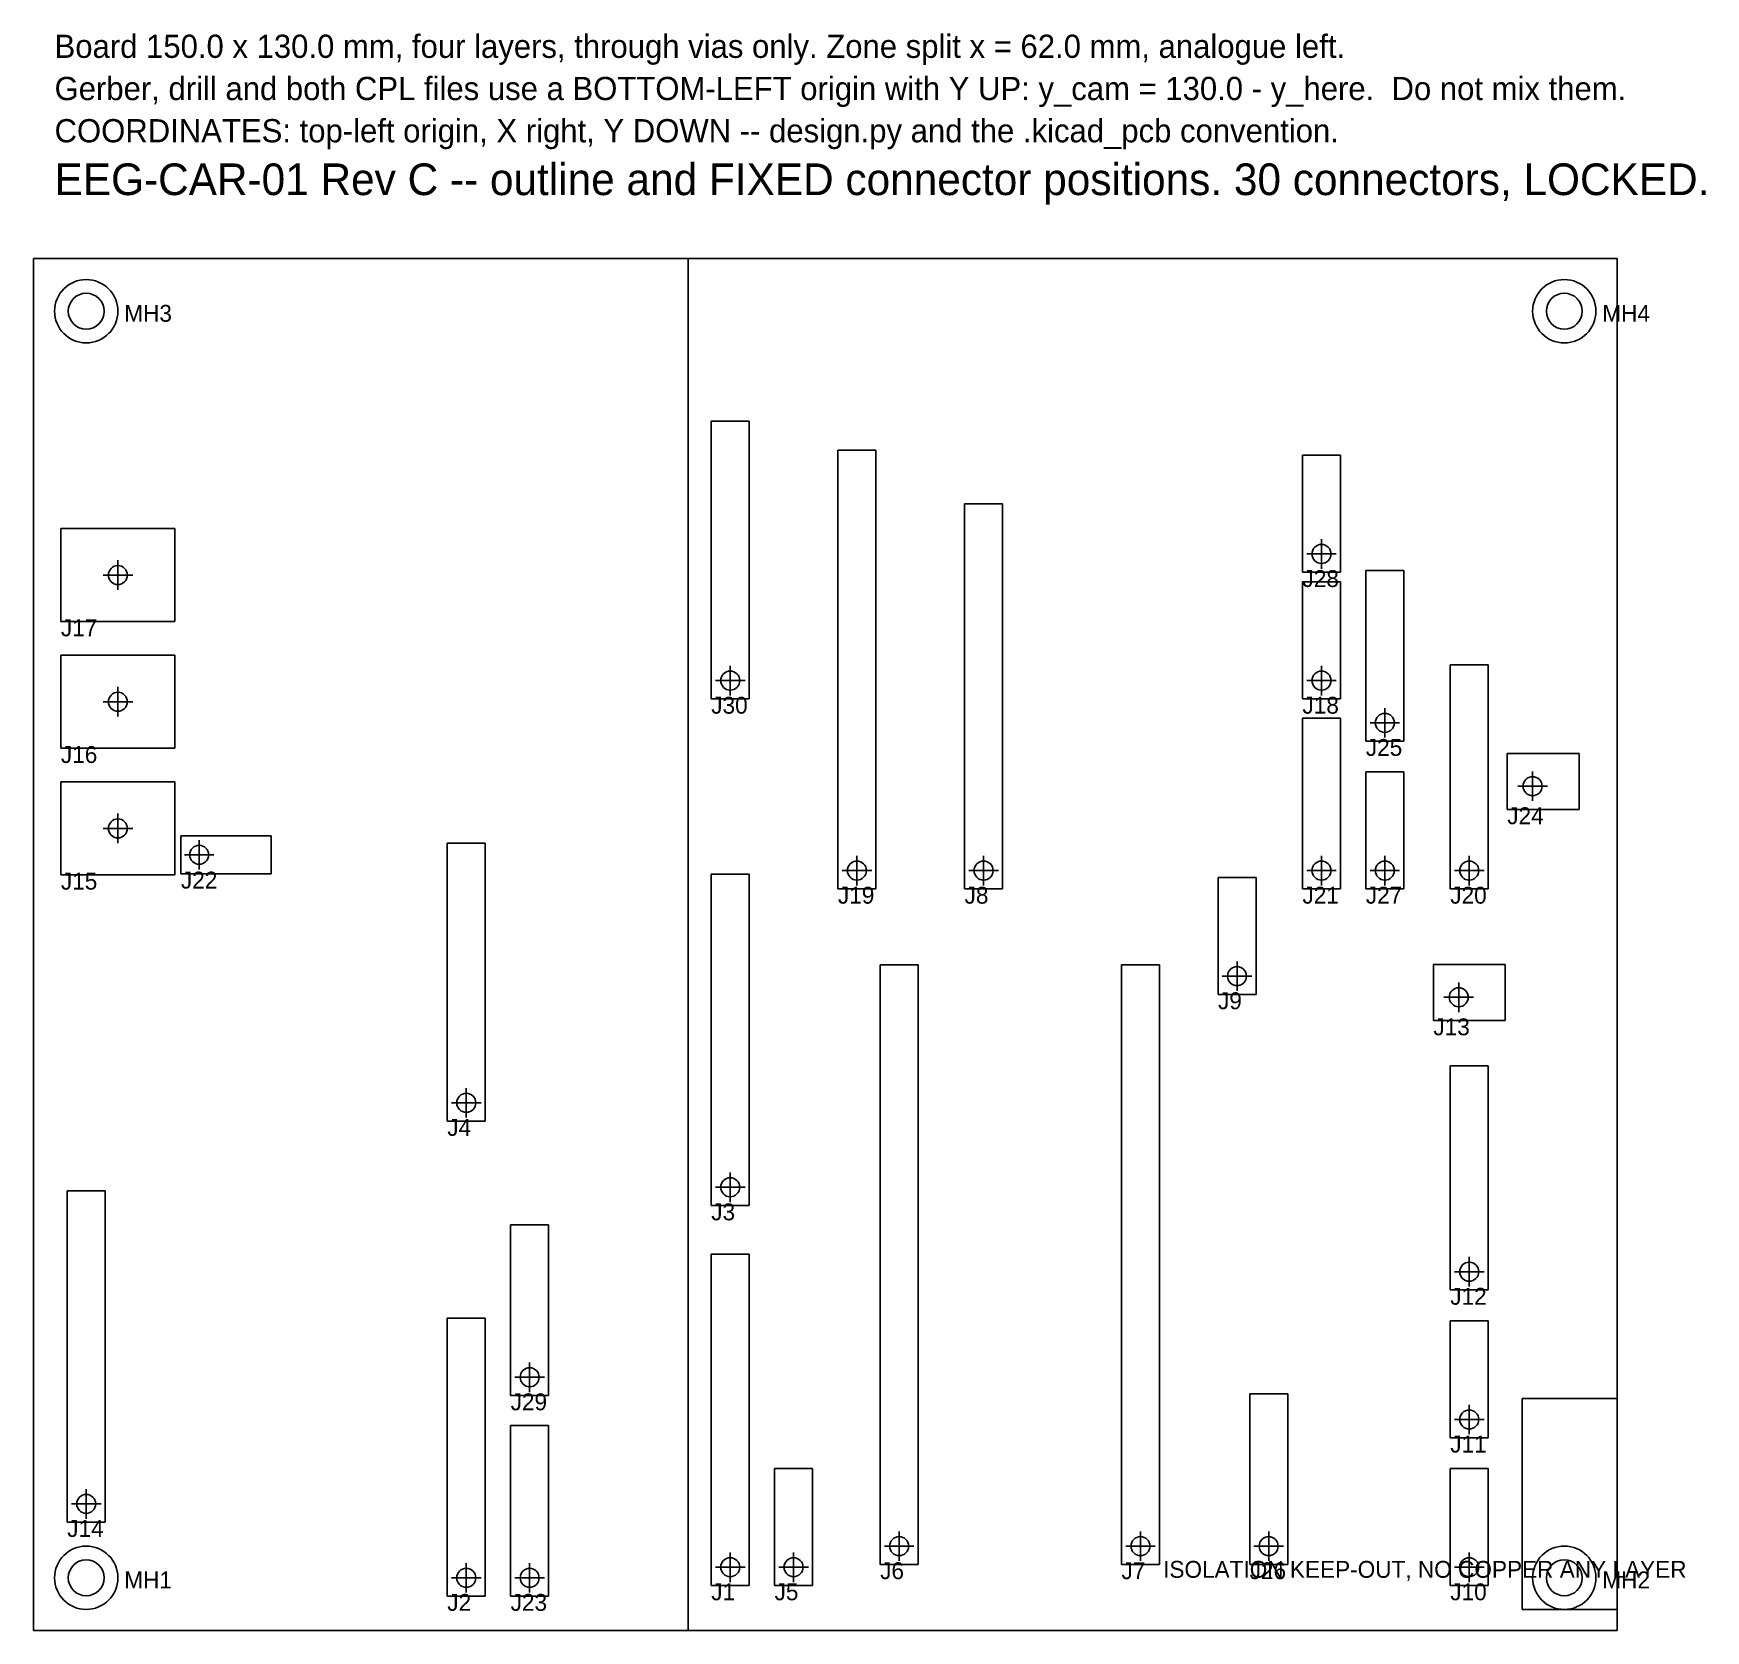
# Model space of a CAD drawing. Header units: millimetres. Extents: x 0 to 158, y 0 to 151.
import ezdxf

# ---------------------------------------------------------------- set-up
doc = ezdxf.new("R2010")
doc.units = ezdxf.units.MM
for name, color, linetype in [('CONNECTOR_PIN1', 2, 'CONTINUOUS'), ('CONNECTORS_FIXED', 5, 'CONTINUOUS'), ('ISOLATION_KEEPOUT', 1, 'CONTINUOUS'), ('MOUNTING_HOLES', 1, 'CONTINUOUS'), ('MOUNTING_KEEPOUT', 1, 'CONTINUOUS'), ('OUTLINE', 7, 'CONTINUOUS'), ('TEXT', 7, 'CONTINUOUS'), ('ZONE_SPLIT', 3, 'CONTINUOUS')]:
    doc.layers.add(name, color=color, linetype=linetype)

msp = doc.modelspace()

# ---------------------------------------------------------------- linework, layer by layer
at = {"layer": 'CONNECTOR_PIN1'}
for p, q in [((122, 100.6), (122, 103.4)), ((8, 98.6), (8, 101.4)), ((120.6, 102), (123.4, 102)), ((6.6, 100), (9.4, 100)), ((66, 88.6), (66, 91.4)), ((122, 88.6), (122, 91.4)), ((8, 86.6), (8, 89.4)), ((64.6, 90), (67.4, 90)), ((120.6, 90), (123.4, 90)), ((6.6, 88), (9.4, 88)), ((128, 84.6), (128, 87.4)), ((126.6, 86), (129.4, 86)), ((142, 78.6), (142, 81.4)), ((140.6, 80), (143.4, 80)), ((8, 74.6), (8, 77.4)), ((6.6, 76), (9.4, 76)), ((15.7, 72.1), (15.7, 74.9)), ((14.3, 73.5), (17.1, 73.5)), ((78, 70.6), (78, 73.4)), ((90, 70.6), (90, 73.4)), ((122, 70.6), (122, 73.4)), ((128, 70.6), (128, 73.4)), ((136, 70.6), (136, 73.4)), ((76.6, 72), (79.4, 72)), ((88.6, 72), (91.4, 72)), ((120.6, 72), (123.4, 72)), ((126.6, 72), (129.4, 72)), ((134.6, 72), (137.4, 72)), ((114, 60.6), (114, 63.4)), ((112.6, 62), (115.4, 62)), ((135, 58.6), (135, 61.4)), ((133.6, 60), (136.4, 60)), ((41, 48.6), (41, 51.4)), ((39.6, 50), (42.4, 50)), ((66, 40.6), (66, 43.4)), ((64.6, 42), (67.4, 42)), ((136, 32.6), (136, 35.4)), ((134.6, 34), (137.4, 34)), ((47, 22.6), (47, 25.4)), ((45.6, 24), (48.4, 24)), ((136, 18.6), (136, 21.4)), ((134.6, 20), (137.4, 20)), ((5, 10.6), (5, 13.4)), ((3.6, 12), (6.4, 12)), ((80.6, 8), (83.4, 8)), ((82, 6.6), (82, 9.4)), ((103.46, 8), (106.26, 8)), ((104.86, 6.6), (104.86, 9.4)), ((115.6, 8), (118.4, 8)), ((117, 6.6), (117, 9.4)), ((41, 3.6), (41, 6.4)), ((47, 3.6), (47, 6.4)), ((66, 4.6), (66, 7.4)), ((72, 4.6), (72, 7.4)), ((136, 4.6), (136, 7.4)), ((39.6, 5), (42.4, 5)), ((45.6, 5), (48.4, 5)), ((64.6, 6), (67.4, 6)), ((70.6, 6), (73.4, 6)), ((134.6, 6), (137.4, 6))]:
    msp.add_line(p, q, dxfattribs=at)
for centre in [(122, 102), (8, 100), (66, 90), (122, 90), (8, 88), (128, 86), (142, 80), (8, 76), (15.7, 73.5), (78, 72), (90, 72), (122, 72), (128, 72), (136, 72), (114, 62), (135, 60), (41, 50), (66, 42), (136, 34), (47, 24), (136, 20), (5, 12), (82, 8), (104.86, 8), (117, 8), (66, 6), (72, 6), (136, 6), (41, 5), (47, 5)]:
    msp.add_circle(centre, 0.9, dxfattribs=at)
at = {"layer": 'CONNECTORS_FIXED'}
for p, q in [((67.8, 114.59), (64.2, 114.59)), ((64.2, 114.59), (64.2, 88.27)), ((67.8, 88.27), (67.8, 114.59)), ((79.8, 111.83), (76.2, 111.83)), ((76.2, 111.83), (76.2, 70.27)), ((79.8, 70.27), (79.8, 111.83)), ((123.8, 111.35), (120.2, 111.35)), ((120.2, 111.35), (120.2, 100.27)), ((123.8, 100.27), (123.8, 111.35)), ((91.8, 106.75), (88.2, 106.75)), ((88.2, 106.75), (88.2, 70.27)), ((91.8, 70.27), (91.8, 106.75)), ((13.4, 104.4), (2.6, 104.4)), ((2.6, 104.4), (2.6, 95.6)), ((13.4, 95.6), (13.4, 104.4)), ((120.2, 100.27), (123.8, 100.27)), ((129.8, 100.43), (126.2, 100.43)), ((126.2, 100.43), (126.2, 84.27)), ((129.8, 84.27), (129.8, 100.43)), ((123.8, 99.35), (120.2, 99.35)), ((120.2, 99.35), (120.2, 88.27)), ((123.8, 88.27), (123.8, 99.35)), ((2.6, 95.6), (13.4, 95.6)), ((13.4, 92.4), (2.6, 92.4)), ((2.6, 92.4), (2.6, 83.6)), ((13.4, 83.6), (13.4, 92.4)), ((137.8, 91.51), (134.2, 91.51)), ((134.2, 91.51), (134.2, 70.27)), ((137.8, 70.27), (137.8, 91.51)), ((64.2, 88.27), (67.8, 88.27)), ((120.2, 88.27), (123.8, 88.27)), ((123.8, 86.43), (120.2, 86.43)), ((120.2, 86.43), (120.2, 70.27)), ((123.8, 70.27), (123.8, 86.43)), ((126.2, 84.27), (129.8, 84.27)), ((2.6, 83.6), (13.4, 83.6)), ((146.4, 83.1), (139.6, 83.1)), ((139.6, 83.1), (139.6, 77.8)), ((146.4, 77.8), (146.4, 83.1)), ((129.8, 81.35), (126.2, 81.35)), ((126.2, 81.35), (126.2, 70.27)), ((129.8, 70.27), (129.8, 81.35)), ((13.4, 80.4), (2.6, 80.4)), ((2.6, 80.4), (2.6, 71.6)), ((13.4, 71.6), (13.4, 80.4)), ((139.6, 77.8), (146.4, 77.8)), ((22.51, 75.3), (13.97, 75.3)), ((13.97, 75.3), (13.97, 71.7)), ((22.51, 71.7), (22.51, 75.3)), ((42.8, 74.59), (39.2, 74.59)), ((39.2, 74.59), (39.2, 48.27)), ((42.8, 48.27), (42.8, 74.59)), ((2.6, 71.6), (13.4, 71.6)), ((13.97, 71.7), (22.51, 71.7)), ((67.8, 71.67), (64.2, 71.67)), ((64.2, 71.67), (64.2, 40.27)), ((67.8, 40.27), (67.8, 71.67)), ((115.8, 71.35), (112.2, 71.35)), ((112.2, 71.35), (112.2, 60.27)), ((115.8, 60.27), (115.8, 71.35)), ((76.2, 70.27), (79.8, 70.27)), ((88.2, 70.27), (91.8, 70.27)), ((120.2, 70.27), (123.8, 70.27)), ((126.2, 70.27), (129.8, 70.27)), ((134.2, 70.27), (137.8, 70.27)), ((83.8, 63.07), (80.2, 63.07)), ((80.2, 63.07), (80.2, 6.27)), ((83.8, 6.27), (83.8, 63.07)), ((106.66, 63.07), (103.06, 63.07)), ((103.06, 63.07), (103.06, 6.27)), ((106.66, 6.27), (106.66, 63.07)), ((139.4, 63.1), (132.6, 63.1)), ((132.6, 63.1), (132.6, 57.8)), ((139.4, 57.8), (139.4, 63.1)), ((112.2, 60.27), (115.8, 60.27)), ((132.6, 57.8), (139.4, 57.8)), ((137.8, 53.51), (134.2, 53.51)), ((134.2, 53.51), (134.2, 32.27)), ((137.8, 32.27), (137.8, 53.51)), ((39.2, 48.27), (42.8, 48.27)), ((6.8, 41.67), (3.2, 41.67)), ((3.2, 41.67), (3.2, 10.27)), ((6.8, 10.27), (6.8, 41.67)), ((64.2, 40.27), (67.8, 40.27)), ((48.8, 38.43), (45.2, 38.43)), ((45.2, 38.43), (45.2, 22.27)), ((48.8, 22.27), (48.8, 38.43)), ((67.8, 35.67), (64.2, 35.67)), ((64.2, 35.67), (64.2, 4.27)), ((67.8, 4.27), (67.8, 35.67)), ((134.2, 32.27), (137.8, 32.27)), ((42.8, 29.59), (39.2, 29.59)), ((39.2, 29.59), (39.2, 3.27)), ((42.8, 3.27), (42.8, 29.59)), ((137.8, 29.35), (134.2, 29.35)), ((134.2, 29.35), (134.2, 18.27)), ((137.8, 18.27), (137.8, 29.35)), ((45.2, 22.27), (48.8, 22.27)), ((118.8, 22.43), (115.2, 22.43)), ((115.2, 22.43), (115.2, 6.27)), ((118.8, 6.27), (118.8, 22.43)), ((48.8, 19.43), (45.2, 19.43)), ((45.2, 19.43), (45.2, 3.27)), ((48.8, 3.27), (48.8, 19.43)), ((134.2, 18.27), (137.8, 18.27)), ((73.8, 15.35), (70.2, 15.35)), ((70.2, 15.35), (70.2, 4.27)), ((73.8, 4.27), (73.8, 15.35)), ((137.8, 15.35), (134.2, 15.35)), ((134.2, 15.35), (134.2, 4.27)), ((137.8, 4.27), (137.8, 15.35)), ((3.2, 10.27), (6.8, 10.27)), ((80.2, 6.27), (83.8, 6.27)), ((103.06, 6.27), (106.66, 6.27)), ((115.2, 6.27), (118.8, 6.27)), ((39.2, 3.27), (42.8, 3.27)), ((45.2, 3.27), (48.8, 3.27)), ((64.2, 4.27), (67.8, 4.27)), ((70.2, 4.27), (73.8, 4.27)), ((134.2, 4.27), (137.8, 4.27))]:
    msp.add_line(p, q, dxfattribs=at)
at = {"layer": 'ISOLATION_KEEPOUT'}
for p, q in [((150, 22), (141, 22)), ((141, 22), (141, 2)), ((150, 2), (150, 22)), ((141, 2), (150, 2))]:
    msp.add_line(p, q, dxfattribs=at)
at = {"layer": 'MOUNTING_HOLES'}
for centre in [(5, 125), (145, 125), (5, 5), (145, 5)]:
    msp.add_circle(centre, 1.7, dxfattribs=at)
at = {"layer": 'MOUNTING_KEEPOUT'}
for centre in [(5, 125), (145, 125), (5, 5), (145, 5)]:
    msp.add_circle(centre, 3, dxfattribs=at)
at = {"layer": 'OUTLINE'}
for p, q in [((150, 130), (0, 130)), ((0, 130), (0, 0)), ((150, 0), (150, 130)), ((0, 0), (150, 0))]:
    msp.add_line(p, q, dxfattribs=at)
at = {"layer": 'ZONE_SPLIT'}
msp.add_line((62, 0), (62, 130), dxfattribs=at)

# ---------------------------------------------------------------- texts
at = {"layer": 'TEXT'}
for s, height, p in [('Board 150.0 x 130.0 mm, four layers, through vias only. Zone split x = 62.0 mm, analogue left.', 2.2, (2, 149)), ('Gerber, drill and both CPL files use a BOTTOM-LEFT origin with Y UP: y_cam = 130.0 - y_here.  Do not mix them.', 2.2, (2, 145)), ('COORDINATES: top-left origin, X right, Y DOWN -- design.py and the .kicad_pcb convention.', 2.2, (2, 141)), ('EEG-CAR-01 Rev C -- outline and FIXED connector positions. 30 connectors, LOCKED.', 3, (2, 136)), ('MH3', 1.6, (8.6, 124)), ('MH4', 1.6, (148.6, 124)), ('J28', 1.6, (120.2, 98.87)), ('J17', 1.6, (2.6, 94.2)), ('J30', 1.6, (64.2, 86.87)), ('J18', 1.6, (120.2, 86.87)), ('J25', 1.6, (126.2, 82.87)), ('J16', 1.6, (2.6, 82.2)), ('J24', 1.6, (139.6, 76.4)), ('J15', 1.6, (2.6, 70.2)), ('J22', 1.6, (13.97, 70.3)), ('J19', 1.6, (76.2, 68.87)), ('J8', 1.6, (88.2, 68.87)), ('J21', 1.6, (120.2, 68.87)), ('J27', 1.6, (126.2, 68.87)), ('J20', 1.6, (134.2, 68.87)), ('J9', 1.6, (112.2, 58.87)), ('J13', 1.6, (132.6, 56.4)), ('J4', 1.6, (39.2, 46.87)), ('J3', 1.6, (64.2, 38.87)), ('J12', 1.6, (134.2, 30.87)), ('J29', 1.6, (45.2, 20.87)), ('J11', 1.6, (134.2, 16.87)), ('J14', 1.6, (3.2, 8.87)), ('J6', 1.6, (80.2, 4.87)), ('J7', 1.6, (103.06, 4.87)), ('ISOLATION KEEP-OUT, NO COPPER ANY LAYER', 1.6, (107, 5)), ('J26', 1.6, (115.2, 4.87)), ('MH1', 1.6, (8.6, 4)), ('MH2', 1.6, (148.6, 4)), ('J2', 1.6, (39.2, 1.87)), ('J23', 1.6, (45.2, 1.87)), ('J1', 1.6, (64.2, 2.87)), ('J5', 1.6, (70.2, 2.87)), ('J10', 1.6, (134.2, 2.87))]:
    msp.add_text(s, height=height, dxfattribs=at).set_placement(p)

doc.saveas('drawing.dxf')
